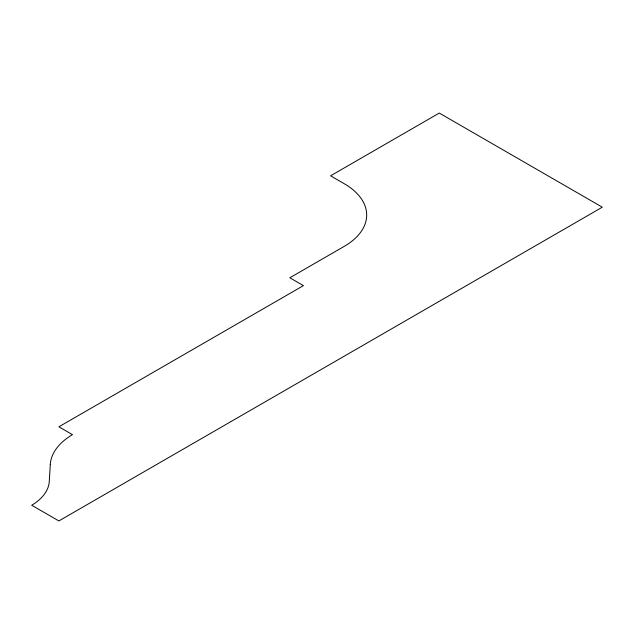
<?xml version="1.0" encoding="UTF-8"?>
<svg xmlns="http://www.w3.org/2000/svg" width="634" height="634" viewBox="0 0 634 634"><rect width="100%" height="100%" fill="white"/><g stroke="black" fill="none" stroke-linecap="round" stroke-linejoin="round"><path stroke-width="0.95" d="M50.292 464.524L49.278 481.428A62.322 35.98 0 0 1 31.7 505.25L58.875 520.934L602.3 207.191L439.275 113.066L330.583 175.816L344.175 183.662A76.849 44.372 0 0 1 344.175 246.404L289.825 277.779L303.417 285.625L58.875 426.809L72.458 434.655A77.8 44.919 0 0 0 50.292 464.524"/></g></svg>
